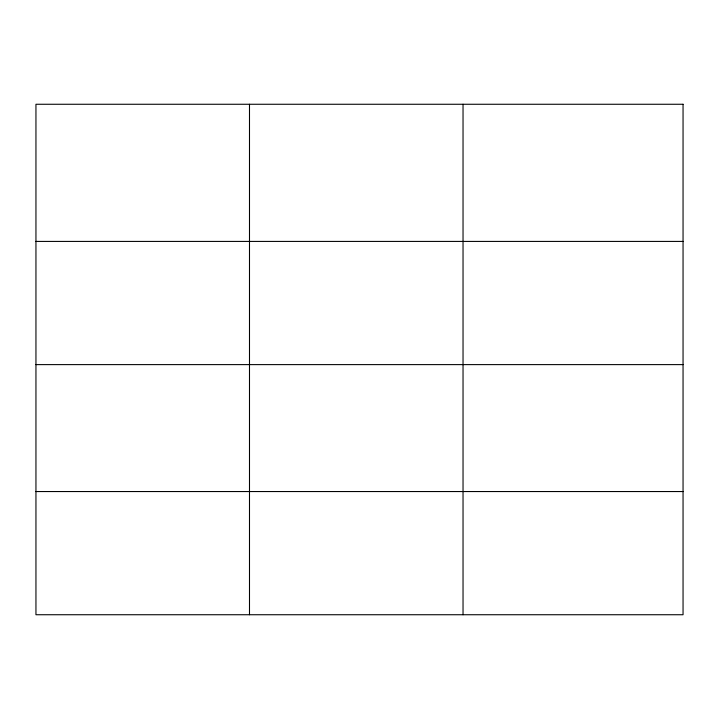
<?xml version="1.0" encoding="UTF-8"?>
<svg xmlns="http://www.w3.org/2000/svg" width="719" height="719" viewBox="0 0 719 719"><rect width="100%" height="100%" fill="white"/><g stroke="black" fill="none" stroke-linecap="round" stroke-linejoin="round"><path stroke-width="1.08" d="M35.95 241.422L683.05 241.422M35.95 364.614L683.05 364.614M35.95 491.544L683.05 491.544M463.036 104.264L463.036 614.736M249.493 104.264L249.493 614.736M683.05 104.264L35.95 104.264L35.95 614.736L683.05 614.736L683.05 104.264"/></g></svg>
